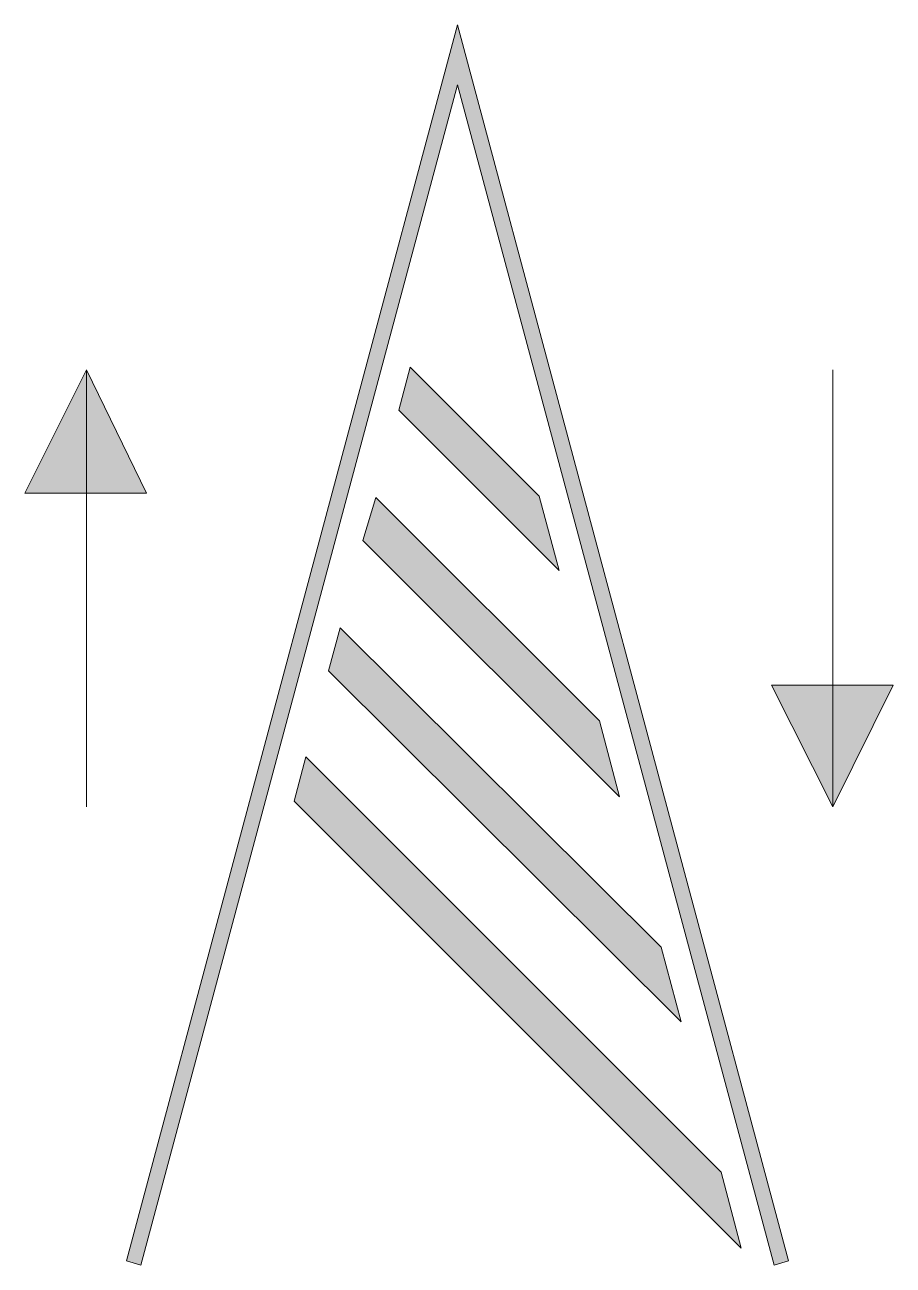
# Model space of a CAD drawing. Header units: metres. Extents: x 108 to 290, y 12 to 272.
import ezdxf

# ---------------------------------------------------------------- set-up
doc = ezdxf.new("R2010")
doc.units = ezdxf.units.M
doc.layers.add('FILL_WHITE_FFFFFF', color=7, linetype='Continuous', true_color=0xffffff)
doc.layers.add('STROKE_WHITE_FFFFFF', color=7, linetype='Continuous', true_color=0xffffff)

msp = doc.modelspace()

# ---------------------------------------------------------------- hatches: boundary and pattern name
at = {"layer": 'FILL_WHITE_FFFFFF', "true_color": 0xffffff}
h = msp.add_hatch(color=7, dxfattribs=at)
h.dxf.hatch_style = 1
h.paths.add_polyline_path([(198.75, 271.65), (268.05, 12.75), (265.05, 11.85), (198.75, 259.05), (132.45, 11.85), (129.45, 12.75), (198.75, 271.65)])
h = msp.add_hatch(color=7, dxfattribs=at)
h.dxf.hatch_style = 1
h.paths.add_polyline_path([(121.05, 199.35), (133.65, 173.55), (108.15, 173.55), (121.05, 199.35)])
h = msp.add_hatch(color=7, dxfattribs=at)
h.dxf.hatch_style = 1
h.paths.add_polyline_path([(220.05, 157.35), (186.45, 190.95), (188.85, 199.95), (215.85, 172.95), (220.05, 157.35)])
h = msp.add_hatch(color=7, dxfattribs=at)
h.dxf.hatch_style = 1
h.paths.add_polyline_path([(181.65, 172.65), (228.45, 125.85), (232.65, 109.95), (178.95, 163.65), (181.65, 172.65)])
h = msp.add_hatch(color=7, dxfattribs=at)
h.dxf.hatch_style = 1
h.paths.add_polyline_path([(174.15, 145.35), (241.35, 78.45), (245.55, 62.85), (171.75, 136.35), (174.15, 145.35)])
h = msp.add_hatch(color=7, dxfattribs=at)
h.dxf.hatch_style = 1
h.paths.add_polyline_path([(277.35, 107.85), (264.45, 133.35), (289.95, 133.35), (277.35, 107.85)])
h = msp.add_hatch(color=7, dxfattribs=at)
h.dxf.hatch_style = 1
h.paths.add_polyline_path([(258.15, 15.45), (164.55, 109.05), (166.95, 118.35), (253.95, 31.35), (258.15, 15.45)])

# ---------------------------------------------------------------- linework, layer by layer
at = {"layer": 'FILL_WHITE_FFFFFF', "lineweight": 0, "true_color": 0xffffff}
for points in [[(198.75, 271.65), (268.05, 12.75), (265.05, 11.85), (198.75, 259.05), (132.45, 11.85), (129.45, 12.75)], [(121.05, 199.35), (133.65, 173.55), (108.15, 173.55)], [(220.05, 157.35), (186.45, 190.95), (188.85, 199.95), (215.85, 172.95)], [(181.65, 172.65), (228.45, 125.85), (232.65, 109.95), (178.95, 163.65)], [(174.15, 145.35), (241.35, 78.45), (245.55, 62.85), (171.75, 136.35)], [(277.35, 107.85), (264.45, 133.35), (289.95, 133.35)], [(258.15, 15.45), (164.55, 109.05), (166.95, 118.35), (253.95, 31.35)]]:
    msp.add_lwpolyline(points, close=True, dxfattribs=at)
at = {"layer": 'STROKE_WHITE_FFFFFF', "lineweight": 0, "true_color": 0xffffff}
for points in [[(121.05, 199.35), (121.05, 107.85)], [(277.35, 107.85), (277.35, 199.35)]]:
    msp.add_lwpolyline(points, dxfattribs=at)

doc.saveas('drawing.dxf')
